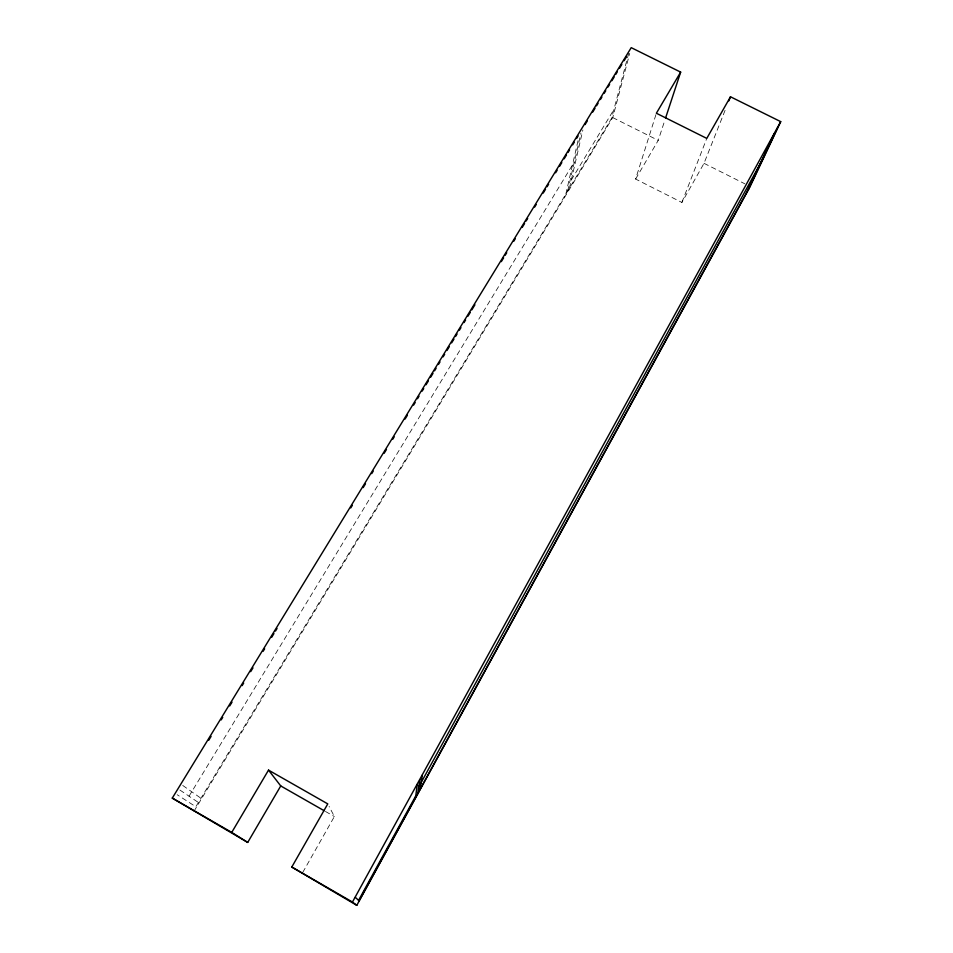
<?xml version="1.0" encoding="UTF-8"?>
<svg xmlns="http://www.w3.org/2000/svg" width="953" height="953" viewBox="0 0 953 953"><rect width="100%" height="100%" fill="white"/><g stroke="black" fill="none" stroke-linecap="round" stroke-linejoin="round"><path stroke-width="0.71" stroke-dasharray="4.76 3.57" d="M565.844 194.055L578.364 139.15M567.654 191.076L580.949 133.134M569.441 188.098L582.879 129.953M628.718 53.177L611.612 118.279L195.83 806.738L177.175 794.731M193.912 811.396L612.755 117.588L629.719 53.356M725.078 110.357L704.017 163.332L681.883 202.453L635.603 179.057L656.379 113.24M635.603 179.057L658.225 140.377L664.634 120.876M681.883 202.453L706.781 138.399M302.72 872.471L334.372 816.542L329.095 806.417M571.323 179.95L613.899 109.571M189.039 796.196L574.349 161.855M612.755 117.588L658.225 140.377M704.017 163.332L744.877 183.822M325.438 811.444L334.372 816.542M179.914 790.049L198.391 802.486M182.726 785.439L200.952 798.257"/><path stroke-width="1.43" d="M415.508 797.697L417.343 784.188M417.795 793.515L419.856 779.625M420.082 789.346L422.358 775.063M665.551 118.089L680.656 72.118L631.22 47.65L172.279 798.102L247.72 842.428L280.742 785.939L268.52 770.119L231.746 832.398L247.72 842.428M728.866 100.851L730.486 96.777L780.721 121.639L750.154 186.466L356.791 905.35L291.797 867.039L327.772 803.891L268.52 770.119M746.259 193.304L774.479 133.337M747.867 190.35L777.898 127.094M418.784 786.892L761.483 161.45M358.578 900.371L415.758 795.91M749.487 187.407L359.078 900.835L355.29 897.297M356.791 905.35L352.467 902.038L780.721 121.639M730.486 96.777L706.781 138.399L656.379 113.24L680.656 72.118M208.767 740.219L211.089 736.407M221.179 719.908L222.728 717.359M229.709 705.935L232.044 702.135M242.133 685.624L243.682 683.087M250.663 671.662L252.986 667.862M263.076 651.352L264.636 648.814M271.617 637.39L273.94 633.578M275.488 631.041L277.049 628.504M350.764 507.913L352.312 505.364M363.176 487.602L365.499 483.79M371.718 473.629L373.266 471.092M384.13 453.318L386.453 449.518M392.66 439.357L394.22 436.819M405.073 419.046L407.407 415.234M413.614 405.085L415.163 402.547M417.497 398.735L419.046 396.198M422.155 391.123L423.704 388.586M426.027 384.774L428.362 380.962M430.685 377.162L433.007 373.35M434.568 370.812L436.117 368.275M438.44 364.463L440 361.926M443.097 356.851L444.658 354.302M446.981 350.501L449.304 346.689M451.639 342.877L453.962 339.077M455.51 336.54L457.071 333.991M459.394 330.191L460.942 327.653M464.051 322.567L465.6 320.029M467.935 316.217L470.258 312.417M471.806 309.88L474.916 304.793M501.302 261.634L503.625 257.834M505.173 255.285L506.734 252.748M513.715 241.323L515.263 238.786M522.244 227.362L524.579 223.55M526.127 221.013L527.676 218.475M534.657 207.051L536.217 204.514M543.198 193.09L545.521 189.278M547.082 186.74L548.63 184.203M555.611 172.779L557.16 170.242M559.494 166.43L561.817 162.618M564.152 158.817L566.475 155.005M568.024 152.468L569.584 149.931M572.682 144.844L574.242 142.307M576.565 138.507L578.114 135.969M585.071 124.593L587.358 120.84M592.718 112.061L595.017 108.308M596.554 105.807L598.079 103.293M600.378 99.541L601.915 97.027M604.214 93.275L605.739 90.761M608.038 87.009L609.575 84.495M611.874 80.743L614.173 76.979M615.698 74.477L617.234 71.975M619.533 68.211L621.832 64.459M624.12 60.694L626.419 56.942M280.742 785.939L324.163 810.717M172.279 798.102L231.746 832.398M291.797 867.039L352.467 902.038"/></g></svg>
